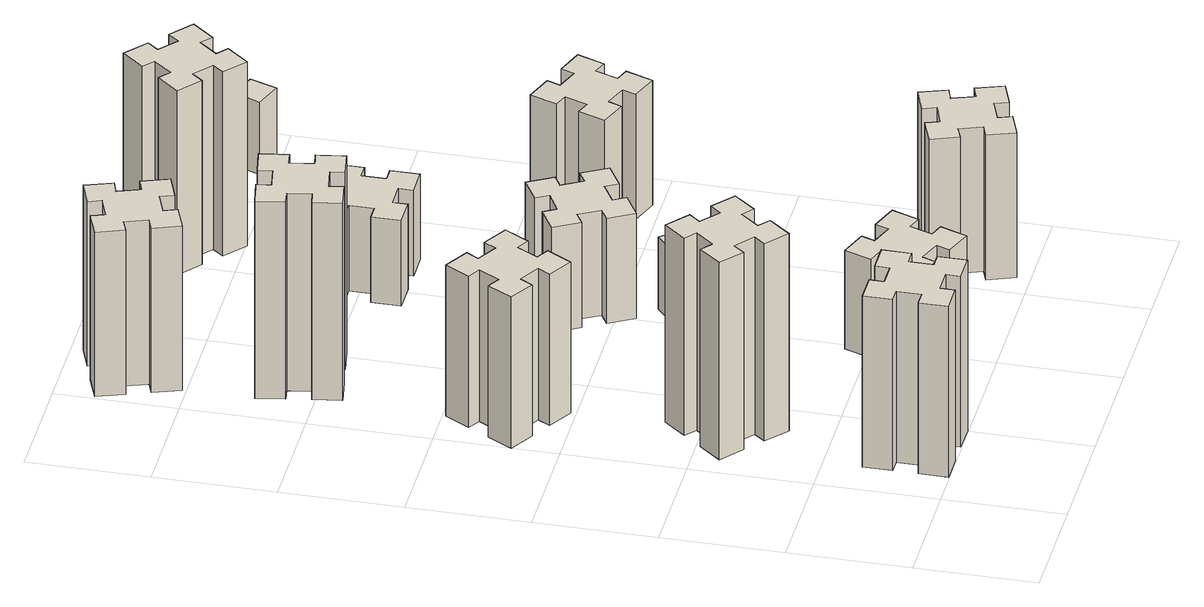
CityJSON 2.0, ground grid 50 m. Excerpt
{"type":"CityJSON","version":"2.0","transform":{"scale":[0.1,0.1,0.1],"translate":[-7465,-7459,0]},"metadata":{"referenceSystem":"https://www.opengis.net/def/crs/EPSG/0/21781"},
"CityObjects":{
"building1":{"type":"Building","attributes":{"class":"1000","function":"1000","usage":"1000","yearOfConstruction":2016,"roofType":"1000","measuredHeight":78,"storeysAboveGround":30,"storeysBelowGround":0},"geometry":[{"type":"Solid","lod":"1","boundaries":[[[[0,1,2,3,4,5,6,7,8,9,10,11,12,13,14,15,16,17,18,19]],[[17,16,20,21]],[[16,15,22,20]],[[15,14,23,22]],[[14,13,24,23]],[[13,12,25,24]],[[12,11,26,25]],[[11,10,27,26]],[[10,9,28,27]],[[9,8,29,28]],[[8,7,30,29]],[[7,6,31,30]],[[6,5,32,31]],[[5,4,33,32]],[[4,3,34,33]],[[3,2,35,34]],[[2,1,36,35]],[[1,0,37,36]],[[0,19,38,37]],[[19,18,39,38]],[[18,17,21,39]],[[24,25,26,27,28,29,30,31,32,33,34,35,36,37,38,39,21,20,22,23]]]]}]},
"building2":{"type":"Building","attributes":{"class":"1000","function":"1000","usage":"1000","yearOfConstruction":2016,"roofType":"1000","measuredHeight":90,"storeysAboveGround":30,"storeysBelowGround":0},"geometry":[{"type":"Solid","lod":"1","boundaries":[[[[40,41,42,43,44,45,46,47,48,49,50,51,52,53,54,55,56,57,58,59]],[[57,56,60,61]],[[56,55,62,60]],[[55,54,63,62]],[[54,53,64,63]],[[53,52,65,64]],[[52,51,66,65]],[[51,50,67,66]],[[50,49,68,67]],[[49,48,69,68]],[[48,47,70,69]],[[47,46,71,70]],[[46,45,72,71]],[[45,44,73,72]],[[44,43,74,73]],[[43,42,75,74]],[[42,41,76,75]],[[41,40,77,76]],[[40,59,78,77]],[[59,58,79,78]],[[58,57,61,79]],[[64,65,66,67,68,69,70,71,72,73,74,75,76,77,78,79,61,60,62,63]]]]}]},
"building3":{"type":"Building","attributes":{"class":"1000","function":"1000","usage":"1000","yearOfConstruction":2016,"roofType":"1000","measuredHeight":69,"storeysAboveGround":30,"storeysBelowGround":0},"geometry":[{"type":"Solid","lod":"1","boundaries":[[[[80,81,82,83,84,85,86,87,88,89,90,91,92,93,94,95,96,97,98,99]],[[97,96,100,101]],[[96,95,102,100]],[[95,94,103,102]],[[94,93,104,103]],[[93,92,105,104]],[[92,91,106,105]],[[91,90,107,106]],[[90,89,108,107]],[[89,88,109,108]],[[88,87,110,109]],[[87,86,111,110]],[[86,85,112,111]],[[85,84,113,112]],[[84,83,114,113]],[[83,82,115,114]],[[82,81,116,115]],[[81,80,117,116]],[[80,99,118,117]],[[99,98,119,118]],[[98,97,101,119]],[[104,105,106,107,108,109,110,111,112,113,114,115,116,117,118,119,101,100,102,103]]]]}]},
"building4":{"type":"Building","attributes":{"class":"1000","function":"1000","usage":"1000","yearOfConstruction":2016,"roofType":"1000","measuredHeight":90,"storeysAboveGround":30,"storeysBelowGround":0},"geometry":[{"type":"Solid","lod":"1","boundaries":[[[[120,121,122,123,124,125,126,127,128,129,130,131,132,133,134,135,136,137,138,139]],[[137,136,140,141]],[[136,135,142,140]],[[135,134,143,142]],[[134,133,144,143]],[[133,132,145,144]],[[132,131,146,145]],[[131,130,147,146]],[[130,129,148,147]],[[129,128,149,148]],[[128,127,150,149]],[[127,126,151,150]],[[126,125,152,151]],[[125,124,153,152]],[[124,123,154,153]],[[123,122,155,154]],[[122,121,156,155]],[[121,120,157,156]],[[120,139,158,157]],[[139,138,159,158]],[[138,137,141,159]],[[144,145,146,147,148,149,150,151,152,153,154,155,156,157,158,159,141,140,142,143]]]]}]},
"building5":{"type":"Building","attributes":{"class":"1000","function":"1000","usage":"1000","yearOfConstruction":2016,"roofType":"1000","measuredHeight":45,"storeysAboveGround":30,"storeysBelowGround":0},"geometry":[{"type":"Solid","lod":"1","boundaries":[[[[160,161,162,163,164,165,166,167,168,169,170,171,172,173,174,175,176,177,178,179]],[[177,176,180,181]],[[176,175,182,180]],[[175,174,183,182]],[[174,173,184,183]],[[173,172,185,184]],[[172,171,186,185]],[[171,170,187,186]],[[170,169,188,187]],[[169,168,189,188]],[[168,167,190,189]],[[167,166,191,190]],[[166,165,192,191]],[[165,164,193,192]],[[164,163,194,193]],[[163,162,195,194]],[[162,161,196,195]],[[161,160,197,196]],[[160,179,198,197]],[[179,178,199,198]],[[178,177,181,199]],[[184,185,186,187,188,189,190,191,192,193,194,195,196,197,198,199,181,180,182,183]]]]}]},
"building6":{"type":"Building","attributes":{"class":"1000","function":"1000","usage":"1000","yearOfConstruction":2016,"roofType":"1000","measuredHeight":75,"storeysAboveGround":30,"storeysBelowGround":0},"geometry":[{"type":"Solid","lod":"1","boundaries":[[[[200,201,202,203,204,205,206,207,208,209,210,211,212,213,214,215,216,217,218,219]],[[217,216,220,221]],[[216,215,222,220]],[[215,214,223,222]],[[214,213,224,223]],[[213,212,225,224]],[[212,211,226,225]],[[211,210,227,226]],[[210,209,228,227]],[[209,208,229,228]],[[208,207,230,229]],[[207,206,231,230]],[[206,205,232,231]],[[205,204,233,232]],[[204,203,234,233]],[[203,202,235,234]],[[202,201,236,235]],[[201,200,237,236]],[[200,219,238,237]],[[219,218,239,238]],[[218,217,221,239]],[[224,225,226,227,228,229,230,231,232,233,234,235,236,237,238,239,221,220,222,223]]]]}]},
"building7":{"type":"Building","attributes":{"class":"1000","function":"1000","usage":"1000","yearOfConstruction":2016,"roofType":"1000","measuredHeight":33,"storeysAboveGround":30,"storeysBelowGround":0},"geometry":[{"type":"Solid","lod":"1","boundaries":[[[[240,241,242,243,244,245,246,247,248,249,250,251,252,253,254,255,256,257,258,259]],[[257,256,260,261]],[[256,255,262,260]],[[255,254,263,262]],[[254,253,264,263]],[[253,252,265,264]],[[252,251,266,265]],[[251,250,267,266]],[[250,249,268,267]],[[249,248,269,268]],[[248,247,270,269]],[[247,246,271,270]],[[246,245,272,271]],[[245,244,273,272]],[[244,243,274,273]],[[243,242,275,274]],[[242,241,276,275]],[[241,240,277,276]],[[240,259,278,277]],[[259,258,279,278]],[[258,257,261,279]],[[264,265,266,267,268,269,270,271,272,273,274,275,276,277,278,279,261,260,262,263]]]]}]},
"building8":{"type":"Building","attributes":{"class":"1000","function":"1000","usage":"1000","yearOfConstruction":2016,"roofType":"1000","measuredHeight":48,"storeysAboveGround":30,"storeysBelowGround":0},"geometry":[{"type":"Solid","lod":"1","boundaries":[[[[280,281,282,283,284,285,286,287,288,289,290,291,292,293,294,295,296,297,298,299]],[[297,296,300,301]],[[296,295,302,300]],[[295,294,303,302]],[[294,293,304,303]],[[293,292,305,304]],[[292,291,306,305]],[[291,290,307,306]],[[290,289,308,307]],[[289,288,309,308]],[[288,287,310,309]],[[287,286,311,310]],[[286,285,312,311]],[[285,284,313,312]],[[284,283,314,313]],[[283,282,315,314]],[[282,281,316,315]],[[281,280,317,316]],[[280,299,318,317]],[[299,298,319,318]],[[298,297,301,319]],[[304,305,306,307,308,309,310,311,312,313,314,315,316,317,318,319,301,300,302,303]]]]}]},
"building9":{"type":"Building","attributes":{"class":"1000","function":"1000","usage":"1000","yearOfConstruction":2016,"roofType":"1000","measuredHeight":66,"storeysAboveGround":30,"storeysBelowGround":0},"geometry":[{"type":"Solid","lod":"1","boundaries":[[[[320,321,322,323,324,325,326,327,328,329,330,331,332,333,334,335,336,337,338,339]],[[337,336,340,341]],[[336,335,342,340]],[[335,334,343,342]],[[334,333,344,343]],[[333,332,345,344]],[[332,331,346,345]],[[331,330,347,346]],[[330,329,348,347]],[[329,328,349,348]],[[328,327,350,349]],[[327,326,351,350]],[[326,325,352,351]],[[325,324,353,352]],[[324,323,354,353]],[[323,322,355,354]],[[322,321,356,355]],[[321,320,357,356]],[[320,339,358,357]],[[339,338,359,358]],[[338,337,341,359]],[[344,345,346,347,348,349,350,351,352,353,354,355,356,357,358,359,341,340,342,343]]]]}]},
"building10":{"type":"Building","attributes":{"class":"1000","function":"1000","usage":"1000","yearOfConstruction":2016,"roofType":"1000","measuredHeight":39,"storeysAboveGround":30,"storeysBelowGround":0},"geometry":[{"type":"Solid","lod":"1","boundaries":[[[[360,361,362,363,364,365,366,367,368,369,370,371,372,373,374,375,376,377,378,379]],[[377,376,380,381]],[[376,375,382,380]],[[375,374,383,382]],[[374,373,384,383]],[[373,372,385,384]],[[372,371,386,385]],[[371,370,387,386]],[[370,369,388,387]],[[369,368,389,388]],[[368,367,390,389]],[[367,366,391,390]],[[366,365,392,391]],[[365,364,393,392]],[[364,363,394,393]],[[363,362,395,394]],[[362,361,396,395]],[[361,360,397,396]],[[360,379,398,397]],[[379,378,399,398]],[[378,377,381,399]],[[384,385,386,387,388,389,390,391,392,393,394,395,396,397,398,399,381,380,382,383]]]]}]},
"building11":{"type":"Building","attributes":{"class":"1000","function":"1000","usage":"1000","yearOfConstruction":2016,"roofType":"1000","measuredHeight":84,"storeysAboveGround":30,"storeysBelowGround":0},"geometry":[{"type":"Solid","lod":"1","boundaries":[[[[400,401,402,403,404,405,406,407,408,409,410,411,412,413,414,415,416,417,418,419]],[[417,416,420,421]],[[416,415,422,420]],[[415,414,423,422]],[[414,413,424,423]],[[413,412,425,424]],[[412,411,426,425]],[[411,410,427,426]],[[410,409,428,427]],[[409,408,429,428]],[[408,407,430,429]],[[407,406,431,430]],[[406,405,432,431]],[[405,404,433,432]],[[404,403,434,433]],[[403,402,435,434]],[[402,401,436,435]],[[401,400,437,436]],[[400,419,438,437]],[[419,418,439,438]],[[418,417,421,439]],[[424,425,426,427,428,429,430,431,432,433,434,435,436,437,438,439,421,420,422,423]]]]}]},
"building12":{"type":"Building","attributes":{"class":"1000","function":"1000","usage":"1000","yearOfConstruction":2016,"roofType":"1000","measuredHeight":57,"storeysAboveGround":30,"storeysBelowGround":0},"geometry":[{"type":"Solid","lod":"1","boundaries":[[[[440,441,442,443,444,445,446,447,448,449,450,451,452,453,454,455,456,457,458,459]],[[457,456,460,461]],[[456,455,462,460]],[[455,454,463,462]],[[454,453,464,463]],[[453,452,465,464]],[[452,451,466,465]],[[451,450,467,466]],[[450,449,468,467]],[[449,448,469,468]],[[448,447,470,469]],[[447,446,471,470]],[[446,445,472,471]],[[445,444,473,472]],[[444,443,474,473]],[[443,442,475,474]],[[442,441,476,475]],[[441,440,477,476]],[[440,459,478,477]],[[459,458,479,478]],[[458,457,461,479]],[[464,465,466,467,468,469,470,471,472,473,474,475,476,477,478,479,461,460,462,463]]]]}]},
"building13":{"type":"Building","attributes":{"class":"1000","function":"1000","usage":"1000","yearOfConstruction":2016,"roofType":"1000","measuredHeight":33,"storeysAboveGround":30,"storeysBelowGround":0},"geometry":[{"type":"Solid","lod":"1","boundaries":[[[[480,481,482,483,484,485,486,487,488,489,490,491,492,493,494,495,496,497,498,499]],[[497,496,500,501]],[[496,495,502,500]],[[495,494,503,502]],[[494,493,504,503]],[[493,492,505,504]],[[492,491,506,505]],[[491,490,507,506]],[[490,489,508,507]],[[489,488,509,508]],[[488,487,510,509]],[[487,486,511,510]],[[486,485,512,511]],[[485,484,513,512]],[[484,483,514,513]],[[483,482,515,514]],[[482,481,516,515]],[[481,480,517,516]],[[480,499,518,517]],[[499,498,519,518]],[[498,497,501,519]],[[504,505,506,507,508,509,510,511,512,513,514,515,516,517,518,519,501,500,502,503]]]]}]}
},
"vertices":[
[225,225,0],[225,125,0],[165,125,0],[165,5,0],[285,5,0],[285,65,0],[385,65,0],[385,5,0],[505,5,0],[505,125,0],[445,125,0],[445,225,0],[505,225,0],[505,345,0],[385,345,0],[385,285,0],[285,285,0],[285,345,0],[165,345,0],[165,225,0],[285,285,780],[285,345,780],[385,285,780],[385,345,780],[505,345,780],[505,225,780],[445,225,780],[445,125,780],[505,125,780],[505,5,780],[385,5,780],[385,65,780],[285,65,780],[285,5,780],[165,5,780],[165,125,780],[225,125,780],[225,225,780],[165,225,780],[165,345,780],
[444,967,0],[368,1032,0],[406,1078,0],[314,1155,0],[237,1063,0],[283,1024,0],[219,948,0],[173,986,0],[96,894,0],[188,817,0],[226,863,0],[303,799,0],[264,753,0],[356,676,0],[433,768,0],[387,806,0],[452,883,0],[498,844,0],[575,936,0],[483,1013,0],[452,883,900],[498,844,900],[387,806,900],[433,768,900],[356,676,900],[264,753,900],[303,799,900],[226,863,900],[188,817,900],[96,894,900],[173,986,900],[219,948,900],[283,1024,900],[237,1063,900],[314,1155,900],[406,1078,900],[368,1032,900],[444,967,900],[483,1013,900],[575,936,900],
[334,1826,0],[247,1876,0],[277,1928,0],[173,1988,0],[113,1884,0],[165,1854,0],[115,1767,0],[63,1797,0],[3,1693,0],[107,1633,0],[137,1685,0],[224,1635,0],[194,1583,0],[298,1523,0],[358,1627,0],[306,1657,0],[356,1744,0],[408,1714,0],[468,1818,0],[364,1878,0],[356,1744,690],[408,1714,690],[306,1657,690],[358,1627,690],[298,1523,690],[194,1583,690],[224,1635,690],[137,1685,690],[107,1633,690],[3,1693,690],[63,1797,690],[115,1767,690],[165,1854,690],[113,1884,690],[173,1988,690],[277,1928,690],[247,1876,690],[334,1826,690],[364,1878,690],[468,1818,690],
[365,2712,0],[267,2695,0],[257,2754,0],[138,2733,0],[159,2615,0],[218,2625,0],[236,2527,0],[177,2517,0],[197,2398,0],[316,2419,0],[305,2478,0],[404,2496,0],[414,2437,0],[532,2457,0],[511,2576,0],[452,2565,0],[435,2664,0],[494,2674,0],[473,2792,0],[355,2771,0],[435,2664,900],[494,2674,900],[452,2565,900],[511,2576,900],[532,2457,900],[414,2437,900],[404,2496,900],[305,2478,900],[316,2419,900],[197,2398,900],[177,2517,900],[236,2527,900],[218,2625,900],[159,2615,900],[138,2733,900],[257,2754,900],[267,2695,900],[365,2712,900],[355,2771,900],[473,2792,900],
[1162,291,0],[1196,385,0],[1252,364,0],[1293,477,0],[1180,518,0],[1160,462,0],[1066,496,0],[1087,552,0],[974,593,0],[933,480,0],[989,460,0],[955,366,0],[899,387,0],[857,274,0],[970,233,0],[991,289,0],[1085,255,0],[1064,199,0],[1177,157,0],[1218,270,0],[1085,255,450],[1064,199,450],[991,289,450],[970,233,450],[857,274,450],[899,387,450],[955,366,450],[989,460,450],[933,480,450],[974,593,450],[1087,552,450],[1066,496,450],[1160,462,450],[1180,518,450],[1293,477,450],[1252,364,450],[1196,385,450],[1162,291,450],[1218,270,450],[1177,157,450],
[115,3245,0],[149,3151,0],[93,3130,0],[134,3017,0],[247,3059,0],[226,3115,0],[320,3149,0],[340,3093,0],[453,3134,0],[412,3247,0],[356,3226,0],[322,3320,0],[378,3340,0],[337,3453,0],[224,3412,0],[245,3356,0],[151,3322,0],[130,3378,0],[17,3337,0],[59,3224,0],[151,3322,750],[130,3378,750],[245,3356,750],[224,3412,750],[337,3453,750],[378,3340,750],[322,3320,750],[356,3226,750],[412,3247,750],[453,3134,750],[340,3093,750],[320,3149,750],[226,3115,750],[247,3059,750],[134,3017,750],[93,3130,750],[149,3151,750],[115,3245,750],[59,3224,750],[17,3337,750],
[1043,1232,0],[966,1167,0],[928,1213,0],[836,1136,0],[913,1044,0],[959,1083,0],[1023,1006,0],[977,968,0],[1054,876,0],[1146,953,0],[1108,999,0],[1184,1063,0],[1223,1017,0],[1315,1094,0],[1238,1186,0],[1192,1148,0],[1127,1224,0],[1173,1263,0],[1096,1355,0],[1004,1278,0],[1127,1224,330],[1173,1263,330],[1192,1148,330],[1238,1186,330],[1315,1094,330],[1223,1017,330],[1184,1063,330],[1108,999,330],[1146,953,330],[1054,876,330],[977,968,330],[1023,1006,330],[959,1083,330],[913,1044,330],[836,1136,330],[928,1213,330],[966,1167,330],[1043,1232,330],[1004,1278,330],[1096,1355,330],
[955,1644,0],[1005,1557,0],[953,1527,0],[1013,1423,0],[1117,1483,0],[1087,1535,0],[1174,1585,0],[1204,1533,0],[1308,1593,0],[1248,1697,0],[1196,1667,0],[1146,1754,0],[1198,1784,0],[1138,1888,0],[1034,1828,0],[1064,1776,0],[977,1726,0],[947,1778,0],[843,1718,0],[903,1614,0],[977,1726,480],[947,1778,480],[1064,1776,480],[1034,1828,480],[1138,1888,480],[1198,1784,480],[1146,1754,480],[1196,1667,480],[1248,1697,480],[1308,1593,480],[1204,1533,480],[1174,1585,480],[1087,1535,480],[1117,1483,480],[1013,1423,480],[953,1527,480],[1005,1557,480],[955,1644,480],[903,1614,480],[843,1718,480],
[1725,396,0],[1631,362,0],[1610,418,0],[1497,377,0],[1539,264,0],[1595,285,0],[1629,191,0],[1573,170,0],[1614,57,0],[1727,99,0],[1706,155,0],[1800,189,0],[1820,133,0],[1933,174,0],[1892,287,0],[1836,266,0],[1802,360,0],[1858,380,0],[1817,493,0],[1704,452,0],[1802,360,660],[1858,380,660],[1836,266,660],[1892,287,660],[1933,174,660],[1820,133,660],[1800,189,660],[1706,155,660],[1727,99,660],[1614,57,660],[1573,170,660],[1629,191,660],[1595,285,660],[1539,264,660],[1497,377,660],[1610,418,660],[1631,362,660],[1725,396,660],[1704,452,660],[1817,493,660],
[965,2545,0],[965,2445,0],[905,2445,0],[905,2325,0],[1025,2325,0],[1025,2385,0],[1125,2385,0],[1125,2325,0],[1245,2325,0],[1245,2445,0],[1185,2445,0],[1185,2545,0],[1245,2545,0],[1245,2665,0],[1125,2665,0],[1125,2605,0],[1025,2605,0],[1025,2665,0],[905,2665,0],[905,2545,0],[1025,2605,390],[1025,2665,390],[1125,2605,390],[1125,2665,390],[1245,2665,390],[1245,2545,390],[1185,2545,390],[1185,2445,390],[1245,2445,390],[1245,2325,390],[1125,2325,390],[1125,2385,390],[1025,2385,390],[1025,2325,390],[905,2325,390],[905,2445,390],[965,2445,390],[965,2545,390],[905,2545,390],[905,2665,390],
[1066,3183,0],[1143,3119,0],[1104,3073,0],[1196,2996,0],[1273,3088,0],[1227,3126,0],[1292,3203,0],[1338,3164,0],[1415,3256,0],[1323,3333,0],[1284,3287,0],[1208,3352,0],[1246,3398,0],[1154,3475,0],[1077,3383,0],[1123,3344,0],[1059,3268,0],[1013,3306,0],[936,3214,0],[1028,3137,0],[1059,3268,840],[1013,3306,840],[1123,3344,840],[1077,3383,840],[1154,3475,840],[1246,3398,840],[1208,3352,840],[1284,3287,840],[1323,3333,840],[1415,3256,840],[1338,3164,840],[1292,3203,840],[1227,3126,840],[1273,3088,840],[1196,2996,840],[1104,3073,840],[1143,3119,840],[1066,3183,840],[1028,3137,840],[936,3214,840],
[1802,1671,0],[1836,1765,0],[1892,1744,0],[1933,1857,0],[1820,1898,0],[1800,1842,0],[1706,1876,0],[1727,1932,0],[1614,1973,0],[1573,1860,0],[1629,1840,0],[1595,1746,0],[1539,1767,0],[1497,1654,0],[1610,1613,0],[1631,1669,0],[1725,1635,0],[1704,1579,0],[1817,1537,0],[1858,1650,0],[1725,1635,570],[1704,1579,570],[1631,1669,570],[1610,1613,570],[1497,1654,570],[1539,1767,570],[1595,1746,570],[1629,1840,570],[1573,1860,570],[1614,1973,570],[1727,1932,570],[1706,1876,570],[1800,1842,570],[1820,1898,570],[1933,1857,570],[1892,1744,570],[1836,1765,570],[1802,1671,570],[1858,1650,570],[1817,1537,570],
[1631,3149,0],[1725,3115,0],[1704,3059,0],[1817,3017,0],[1858,3130,0],[1802,3151,0],[1836,3245,0],[1892,3224,0],[1933,3337,0],[1820,3378,0],[1800,3322,0],[1706,3356,0],[1727,3412,0],[1614,3453,0],[1573,3340,0],[1629,3320,0],[1595,3226,0],[1539,3247,0],[1497,3134,0],[1610,3093,0],[1595,3226,330],[1539,3247,330],[1629,3320,330],[1573,3340,330],[1614,3453,330],[1727,3412,330],[1706,3356,330],[1800,3322,330],[1820,3378,330],[1933,3337,330],[1892,3224,330],[1836,3245,330],[1802,3151,330],[1858,3130,330],[1817,3017,330],[1704,3059,330],[1725,3115,330],[1631,3149,330],[1610,3093,330],[1497,3134,330]
]}
